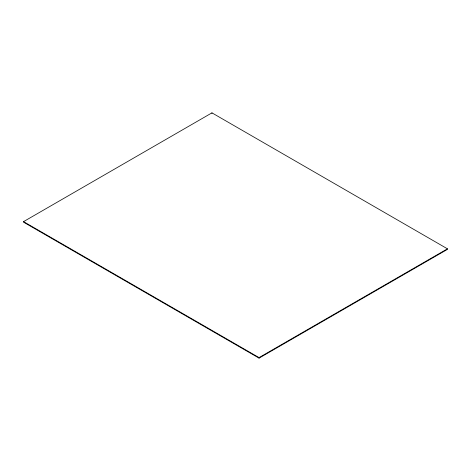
<?xml version="1.0" encoding="UTF-8"?>
<svg xmlns="http://www.w3.org/2000/svg" width="471" height="471" viewBox="0 0 471 471"><rect width="100%" height="100%" fill="white"/><g stroke="black" fill="none" stroke-linecap="round" stroke-linejoin="round"><path stroke-width="0.71" d="M23.55 221.629L211.95 112.857L447.45 248.823L447.45 249.371L259.05 358.143L23.55 222.177L23.55 221.629L259.05 357.595L447.45 248.823M259.05 357.595L259.05 358.143M211.95 112.857L211.95 113.405"/></g></svg>
